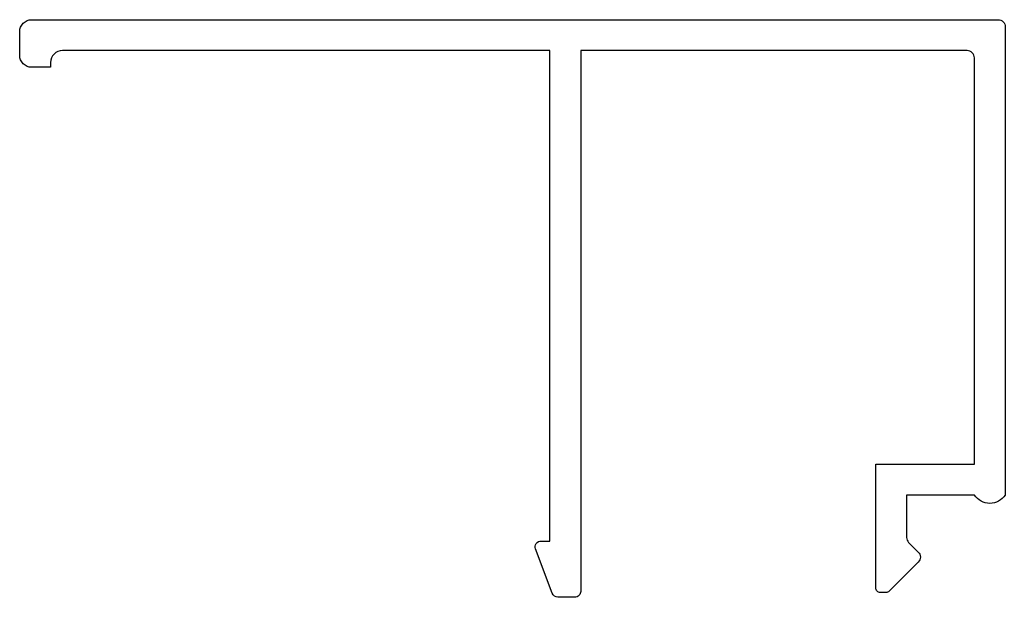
# Model space of a CAD drawing. Extents: x 357.6 to 399.1, y 212 to 236.3.
import ezdxf

# ---------------------------------------------------------------- set-up
doc = ezdxf.new("R2010")
doc.units = 0
doc.layers.add('1', color=7, linetype='CONTINUOUS')

msp = doc.modelspace()

# ---------------------------------------------------------------- linework, layer by layer
at = {"layer": '1', "color": 0, "linetype": 'CONTINUOUS'}
msp.add_lwpolyline([(395.404, 213.487), (394.179, 212.261, -0.198912), (394.039, 212.204), (393.812, 212.204, -0.414214), (393.612, 212.403), (393.612, 217.602), (397.76, 217.602), (397.76, 234.677, 0.414214), (397.461, 234.977), (381.212, 234.977), (381.212, 212.252, -0.414214), (380.965, 212.005), (380.253, 212.005, -0.321775), (380.018, 212.173), (379.31, 214.043, -0.513117), (379.545, 214.369), (379.913, 214.369), (379.913, 214.971), (379.913, 234.977), (359.428, 234.977, 0.414214), (358.928, 234.477), (358.928, 234.277), (358.129, 234.277, -0.414214), (357.629, 234.777), (357.629, 235.776, -0.414214), (358.129, 236.276), (398.76, 236.276, -0.414214), (399.06, 235.976), (399.06, 216.302, -0.541009), (397.76, 216.302), (394.911, 216.302), (394.911, 214.522, 0.198912), (394.998, 214.312), (395.404, 213.907, -0.414214)], format="xyb", close=True, dxfattribs=at)

doc.saveas('drawing.dxf')
